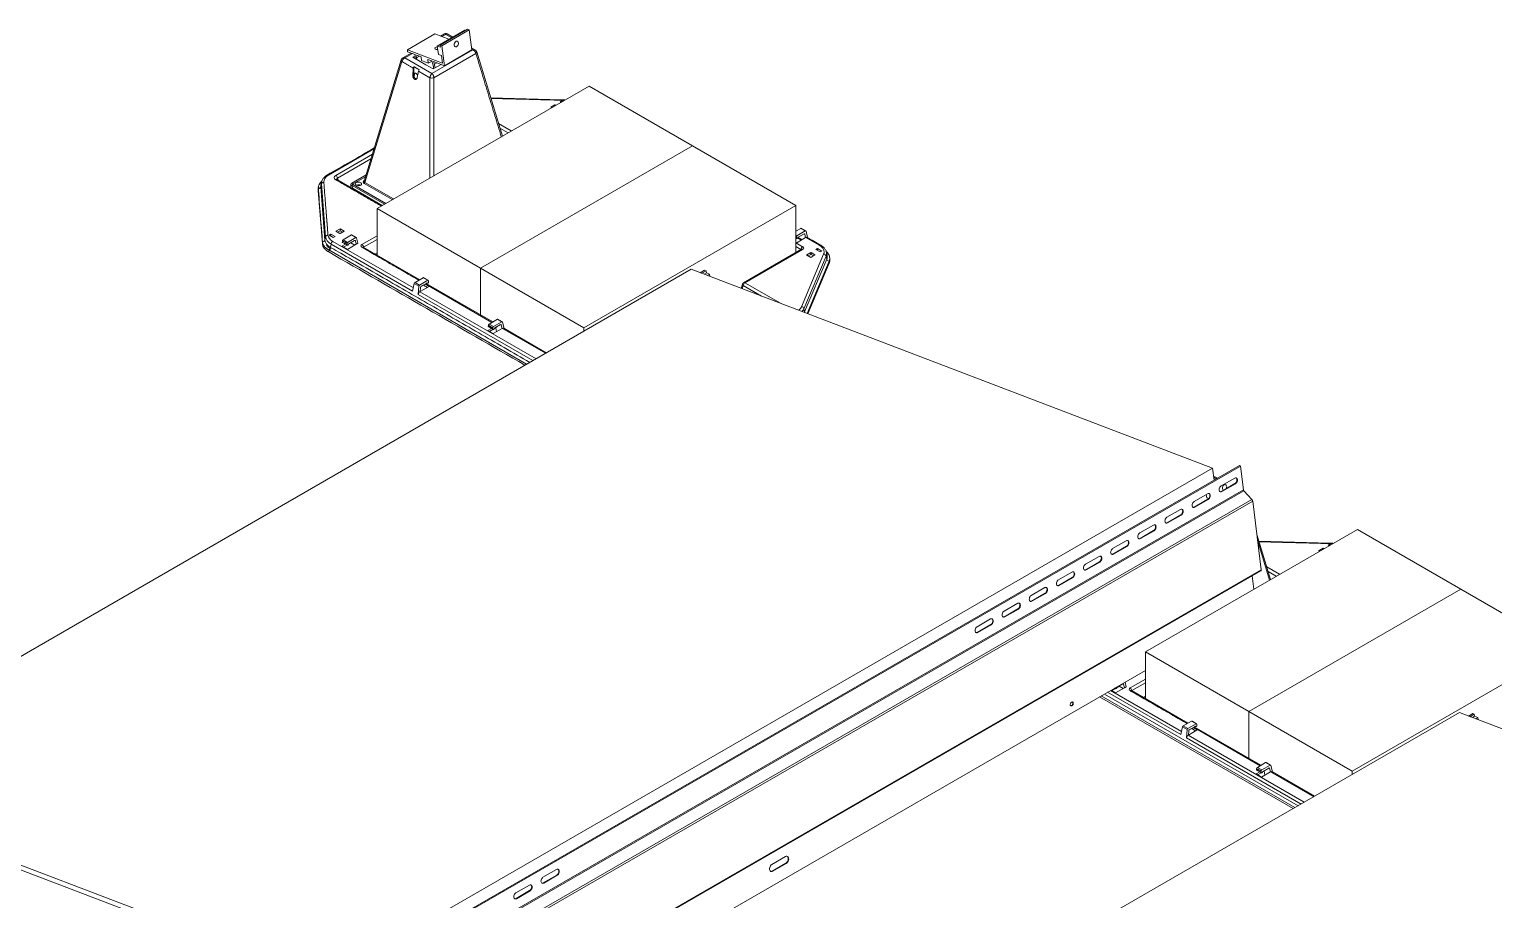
# Model space of a CAD drawing. Header units: inches. Extents: x 1518 to 2565, y 62 to 679.
# Drawn here: x 2348.9 to 2425.2, y 633.6 to 679 of the extents above; entities that cross this region are included whole.
import ezdxf

# ---------------------------------------------------------------- set-up
doc = ezdxf.new("R2010")
doc.units = ezdxf.units.IN
doc.header["$LTSCALE"] = 50
doc.header["$MEASUREMENT"] = 0
for name, color, linetype, lineweight in [('E2-ECOFEET', 254, 'Continuous', 5), ('ECOFEET', 254, 'Continuous', 5), ('TEXT', 1, 'Continuous', 20)]:
    doc.layers.add(name, color=color, linetype=linetype, lineweight=lineweight)

# ---------------------------------------------------------------- blocks, each defined once
blk = doc.blocks.new('Z1')
at = {"layer": 'ECOFEET', "color": 1, "linetype": 'Continuous'}
for p, q in [((241.037, 212.163), (240.841, 212.05)), ((241.473, 211.998), (241.187, 212.163)), ((238.782, 210.807), (236.854, 204.491)), ((238.821, 210.724), (236.896, 204.419)), ((239.309, 211.165), (238.867, 210.91)), ((239.505, 210.942), (239.457, 210.915)), ((242.634, 211.328), (242.453, 211.433)), ((244.058, 206.837), (242.719, 211.224)), ((239.435, 210.027), (239.39, 210.001)), ((239.436, 210.039), (239.481, 210.065)), ((247.164, 208.731), (243.45, 208.828)), ((247.153, 208.674), (247.197, 208.649)), ((246.618, 208.315), (246.581, 208.336)), ((243.86, 207.488), (244.522, 207.105)), ((244.356, 207.009), (243.931, 207.254)), ((234.462, 204.138), (234.46, 204.035)), ((234.463, 204.101), (234.461, 203.998)), ((234.679, 201.22), (234.461, 203.998)), ((234.631, 204.441), (234.596, 204.292)), ((237.78, 203.213), (235.436, 204.567)), ((236.245, 204.327), (237.978, 203.327)), ((235.385, 201.873), (235.592, 201.753)), ((235.607, 201.753), (235.817, 201.874)), ((236.45, 201.547), (236.215, 201.682)), ((259.372, 201.884), (259.363, 201.89)), ((259.68, 201.434), (259.478, 201.55)), ((259.784, 201.742), (259.486, 201.57)), ((259.589, 201.63), (259.591, 201.613)), ((259.876, 201.894), (259.642, 202.029)), ((259.888, 201.877), (259.968, 201.54)), ((234.681, 201.322), (234.679, 201.22)), ((235.721, 201.29), (235.975, 201.143)), ((235.774, 201.044), (235.961, 201.151)), ((236.357, 201.395), (236.059, 201.223)), ((236.163, 201.283), (236.164, 201.269)), ((239.75, 199.341), (236.8, 201.044)), ((259.363, 201.513), (259.402, 201.49)), ((259.363, 201.484), (259.388, 201.498)), ((259.449, 201.514), (259.634, 201.407)), ((260.988, 200.634), (260.95, 200.788)), ((237.418, 200.687), (237.531, 200.752)), ((237.531, 200.678), (237.482, 200.65)), ((260.132, 200.514), (259.924, 200.634)), ((261.094, 200.214), (259.983, 197.572)), ((260.356, 200.636), (260.146, 200.514)), ((261.125, 200.375), (261.123, 200.478)), ((240.196, 199.317), (239.962, 199.453)), ((240.214, 199.23), (240.209, 199.294)), ((254.451, 199.68), (254.679, 199.811)), ((254.574, 199.633), (254.693, 199.702)), ((254.734, 199.572), (254.854, 199.641)), ((239.82, 199.002), (240.118, 199.174)), ((239.946, 199.06), (239.947, 199.075)), ((243.516, 197.123), (240.041, 199.129)), ((243.554, 197.145), (240.079, 199.151)), ((240.132, 199.178), (240.156, 199.165)), ((240.15, 199.17), (240.136, 199.178)), ((243.668, 196.831), (243.966, 197.003)), ((244.058, 197.154), (243.824, 197.29)), ((244.15, 196.801), (244.07, 197.137)), ((243.33, 196.898), (243.584, 196.751)), ((243.57, 196.759), (243.383, 196.651)), ((243.721, 196.846), (243.755, 196.633)), ((243.773, 196.873), (243.771, 196.891)), ((246.349, 195.532), (244.128, 196.814)), ((281.334, 188.987), (281.238, 189.043)), ((284.109, 183.717), (283.392, 186.063)), ((284.054, 183.685), (283.435, 185.711)), ((287.215, 185.61), (283.501, 185.707)), ((287.203, 185.554), (287.247, 185.528)), ((286.669, 185.194), (286.632, 185.216)), ((283.91, 184.367), (284.573, 183.984)), ((284.406, 183.888), (283.982, 184.134)), ((283.23, 183.209), (283.145, 183.899)), ((277.581, 178.976), (242.891, 158.95)), ((275.77, 177.93), (279.468, 175.796)), ((275.825, 177.923), (276.012, 178.031)), ((275.978, 178.05), (276.026, 178.023)), ((276.408, 178.275), (276.11, 178.103)), ((276.213, 178.162), (276.215, 178.148)), ((279.8, 176.221), (276.85, 177.924)), ((285.286, 171.768), (275.19, 177.596)), ((275.28, 177.648), (285.376, 171.82)), ((275.445, 177.743), (285.54, 171.915)), ((277.469, 177.567), (277.581, 177.632)), ((277.581, 177.558), (277.533, 177.53)), ((294.502, 176.559), (294.729, 176.691)), ((294.785, 176.451), (294.904, 176.52)), ((279.87, 175.881), (280.168, 176.053)), ((279.997, 175.939), (279.998, 175.955)), ((280.247, 176.196), (280.012, 176.332)), ((283.567, 174.002), (280.091, 176.009)), ((283.605, 174.024), (280.129, 176.031)), ((280.183, 176.058), (280.207, 176.044)), ((280.2, 176.05), (280.186, 176.058)), ((280.265, 176.109), (280.259, 176.173)), ((284.109, 174.034), (283.874, 174.169)), ((283.38, 173.777), (283.634, 173.63)), ((283.62, 173.639), (283.433, 173.531)), ((283.718, 173.71), (284.016, 173.882)), ((283.771, 173.726), (283.806, 173.512)), ((283.824, 173.753), (283.822, 173.77)), ((284.2, 173.681), (284.12, 174.017)), ((286.4, 172.411), (284.178, 173.693)), ((258.154, 168.502), (258.861, 168.91))]:
    blk.add_line(p, q, dxfattribs=at)
for points in [[(241.275, 211.884), (240.535, 212.166), (239.107, 211.342), (240.941, 210.643), (240.887, 211.036), (240.727, 211.097), (240.668, 211.534), (242.096, 212.358), (242.134, 212.344)], [(242.325, 212.375), (240.897, 211.55), (240.813, 211.582), (240.828, 211.473), (240.668, 211.534)], [(240.813, 211.582), (242.242, 212.406), (242.325, 212.375), (242.467, 211.331), (241.038, 210.506)], [(240.515, 210.585), (240.476, 210.721), (241.038, 210.506), (240.897, 211.55)], [(241.417, 211.966), (241.112, 212.142), (240.908, 212.024)], [(239.376, 211.14), (238.982, 210.912), (240.389, 210.1), (242.519, 211.33), (242.462, 211.363)], [(239.107, 211.342), (239.121, 211.237), (239.51, 211.089), (239.505, 210.97), (239.507, 210.886)], [(239.778, 210.73), (239.394, 210.951), (239.507, 211.017)], [(240.391, 210.751), (240.194, 210.638), (239.846, 210.77), (239.818, 210.971), (239.595, 211.056), (239.59, 210.917)], [(239.781, 210.717), (239.778, 210.73), (239.769, 210.724), (240.063, 210.554), (240.072, 210.56), (240.457, 210.338), (240.864, 210.573)], [(242.68, 211.141), (240.493, 209.879), (240.493, 204.779)], [(239.453, 209.936), (239.477, 210.047), (239.435, 210.022)], [(240.284, 204.659), (240.284, 209.879), (239.69, 210.222), (239.617, 209.89)], [(259.363, 203.222), (253.971, 206.335), (248.579, 209.447), (237.531, 203.069), (237.531, 200.622)], [(246.792, 208.415), (246.792, 208.466), (246.581, 208.345), (246.581, 208.337)], [(246.843, 208.445), (246.806, 208.466), (246.806, 208.424)], [(247.153, 208.624), (247.153, 208.674), (247.064, 208.623), (247.108, 208.598)], [(237.531, 203.069), (242.922, 199.956), (253.971, 206.335)], [(237.209, 205.655), (235.461, 204.646), (235.496, 204.532)], [(234.807, 201.413), (234.84, 201.577), (234.623, 204.339)], [(236.222, 204.259), (236.239, 204.123), (237.798, 203.223)], [(236.864, 204.524), (236.861, 204.526), (236.865, 204.528)], [(248.314, 196.666), (248.314, 196.844), (259.363, 203.222), (259.363, 200.767)], [(235.112, 201.622), (235.112, 201.724), (235.024, 201.673), (235.246, 201.545), (235.334, 201.596), (235.112, 201.724)], [(235.464, 201.827), (235.595, 201.902), (235.595, 202.003), (235.385, 201.881), (235.384, 201.873)], [(235.818, 201.875), (235.817, 201.883), (235.609, 202.003), (235.609, 201.902), (235.737, 201.828)], [(259.363, 201.674), (259.418, 201.642), (259.85, 201.892), (259.617, 202.026), (259.363, 201.879)], [(259.363, 201.53), (259.389, 201.514), (259.385, 201.58), (259.363, 201.593)], [(259.588, 201.614), (259.591, 201.613), (259.588, 201.614), (259.46, 201.54)], [(245.325, 194.941), (235.005, 200.898), (235.004, 200.795)], [(245.648, 195.127), (239.676, 198.575), (239.706, 199.01), (239.468, 199.148), (239.38, 198.746), (235.127, 201.201), (235.094, 201.037)], [(235.881, 201.198), (235.694, 201.09), (235.977, 200.927), (236.439, 201.194), (236.395, 201.38), (236.364, 201.398)], [(236.034, 201.193), (236.164, 201.269), (236.366, 201.152)], [(236.461, 201.53), (236.529, 201.246), (236.439, 201.194)], [(237.531, 201.45), (236.825, 201.043), (236.83, 201.027)], [(259.363, 201.297), (259.403, 201.274), (259.866, 201.541)], [(259.618, 200.915), (259.623, 200.93), (259.363, 201.081)], [(260.495, 200.87), (260.495, 200.972), (260.407, 200.921), (260.629, 200.793), (260.717, 200.844), (260.495, 200.972)], [(260.003, 200.588), (260.134, 200.664), (260.134, 200.764), (259.924, 200.642), (259.923, 200.634)], [(260.357, 200.636), (260.356, 200.644), (260.149, 200.764), (260.149, 200.664), (260.277, 200.59)], [(281.173, 188.894), (281.087, 189.527), (253.899, 199.89), (207.584, 173.153), (234.772, 162.79), (281.087, 189.527)], [(242.922, 197.51), (242.922, 199.956), (248.314, 196.844)], [(254.368, 199.712), (254.595, 199.843), (254.679, 199.811), (254.693, 199.702), (254.854, 199.641), (254.87, 199.52)], [(239.787, 198.947), (239.772, 198.726), (239.76, 198.719), (245.815, 195.223)], [(240.02, 199.117), (240.235, 198.993), (239.772, 198.726)], [(239.794, 198.972), (239.946, 199.06), (240.148, 198.943)], [(243.489, 196.806), (243.302, 196.698), (243.585, 196.535), (244.048, 196.802), (244.003, 196.988), (243.972, 197.006)], [(243.77, 196.875), (243.773, 196.873), (243.77, 196.875), (243.642, 196.801)], [(246.311, 195.51), (244.06, 196.809), (244.048, 196.802)], [(282.54, 189.63), (282.486, 189.652), (232.988, 161.078), (233.042, 161.056)], [(282.692, 188.39), (282.54, 189.63), (233.042, 161.056), (233.194, 159.816)], [(281.278, 188.955), (281.163, 189.022), (281.156, 189.018)], [(282.275, 188.705), (281.567, 188.297), (281.544, 188.306)], [(282.72, 188.332), (233.222, 159.758), (233.639, 159.309)], [(280.86, 187.888), (280.153, 187.48), (280.13, 187.49)], [(280.754, 188.147), (280.777, 187.976), (280.882, 187.936)], [(283.18, 187.793), (233.683, 159.219), (234.121, 155.646)], [(279.446, 187.072), (278.739, 186.664), (278.716, 186.673)], [(294.021, 183.214), (288.63, 186.326), (277.581, 179.948), (277.581, 177.502)], [(278.032, 186.256), (277.325, 185.847), (277.301, 185.857)], [(287.203, 185.503), (287.203, 185.554), (287.115, 185.503), (287.159, 185.477)], [(276.618, 185.439), (275.911, 185.031), (275.887, 185.04)], [(286.842, 185.295), (286.842, 185.346), (286.632, 185.224), (286.631, 185.216)], [(286.894, 185.324), (286.857, 185.346), (286.857, 185.303)], [(275.203, 184.623), (274.496, 184.215), (274.473, 184.224)], [(273.789, 183.806), (273.082, 183.398), (273.059, 183.408)], [(272.375, 182.99), (271.668, 182.582), (271.644, 182.591)], [(299.413, 180.101), (294.021, 183.214), (282.973, 176.836), (288.365, 173.723)], [(270.961, 182.174), (270.254, 181.765), (270.23, 181.775)], [(269.547, 181.357), (268.84, 180.949), (268.816, 180.958)], [(277.581, 179.948), (282.973, 176.836), (282.973, 174.389)], [(288.365, 173.545), (288.365, 173.723), (299.413, 180.101), (299.413, 177.647)], [(275.791, 177.943), (276.027, 177.806), (276.49, 178.073), (276.445, 178.26), (276.414, 178.278)], [(276.012, 178.07), (276.013, 178.047), (275.992, 178.059)], [(276.084, 178.073), (276.215, 178.148), (276.417, 178.031)], [(276.522, 178.365), (276.58, 178.125), (276.49, 178.073)], [(277.581, 178.329), (276.876, 177.922), (276.881, 177.906)], [(285.699, 172.006), (279.726, 175.454), (279.756, 175.89), (279.518, 176.027), (279.43, 175.625), (275.603, 177.834)], [(274.822, 139.669), (247.634, 150.032), (293.95, 176.77), (321.138, 166.406), (321.224, 165.774)], [(294.418, 176.591), (294.646, 176.722), (294.729, 176.691), (294.744, 176.581), (294.625, 176.513)], [(294.744, 176.581), (294.904, 176.52), (294.921, 176.4)], [(279.838, 175.826), (279.823, 175.605), (279.81, 175.598), (285.865, 172.103)], [(280.07, 175.997), (280.286, 175.872), (279.823, 175.605)], [(279.845, 175.851), (279.997, 175.939), (280.199, 175.822)], [(283.54, 173.685), (283.353, 173.577), (283.636, 173.414), (284.098, 173.681), (284.054, 173.867), (284.023, 173.885)], [(283.821, 173.754), (283.824, 173.753), (283.82, 173.754), (283.693, 173.68)], [(286.361, 172.389), (284.111, 173.688), (284.098, 173.681)], [(188.191, 135.899), (161.003, 146.263), (207.319, 173), (234.507, 162.637), (234.592, 162.004)], [(246.919, 168.295), (246.212, 167.886), (246.189, 167.896)], [(245.505, 167.478), (244.798, 167.07), (244.774, 167.08)]]:
    blk.add_lwpolyline(points, dxfattribs=at)
at = {"layer": 'ECOFEET', "color": 1, "linetype": 'Continuous', "flags": 128}
for points in [[(240.673, 211.494, 0.084866), (240.584, 211.463), (240.556, 211.443), (240.54, 211.42), (240.538, 211.398), (240.55, 211.378), (240.574, 211.361), (240.609, 211.351), (240.651, 211.346), (240.693, 211.348)], [(282.308, 189.017), (282.313, 189.014), (282.336, 188.989), (282.35, 188.954), (282.356, 188.912), (282.351, 188.865), (282.337, 188.819), (282.314, 188.776), (282.285, 188.74), (282.251, 188.714), (281.544, 188.306, -0.195757), (281.474, 188.292)], [(280.894, 188.201), (280.898, 188.198), (280.921, 188.173), (280.936, 188.138), (280.941, 188.095), (280.937, 188.049), (280.922, 188.002), (280.9, 187.96), (280.87, 187.924), (280.837, 187.898), (280.13, 187.49, -0.19574), (280.06, 187.476)], [(279.48, 187.385), (279.484, 187.382), (279.507, 187.357), (279.522, 187.322), (279.527, 187.279), (279.522, 187.233), (279.508, 187.186), (279.485, 187.143), (279.456, 187.107), (279.423, 187.082), (278.716, 186.673, -0.195757), (278.645, 186.659)], [(278.065, 186.568), (278.07, 186.565), (278.093, 186.54), (278.108, 186.505), (278.113, 186.463), (278.108, 186.416), (278.094, 186.37), (278.071, 186.327), (278.042, 186.291), (278.008, 186.265), (277.301, 185.857, -0.194998), (277.231, 185.843)], [(276.651, 185.752), (276.656, 185.749), (276.679, 185.724), (276.694, 185.689), (276.699, 185.646), (276.694, 185.6), (276.68, 185.553), (276.657, 185.51), (276.628, 185.475), (276.594, 185.449), (275.887, 185.04, -0.19574), (275.817, 185.027)], [(275.237, 184.935), (275.242, 184.932), (275.265, 184.907), (275.279, 184.872), (275.285, 184.83), (275.28, 184.783), (275.266, 184.737), (275.243, 184.694), (275.213, 184.658), (275.18, 184.632), (274.473, 184.224, -0.195757), (274.403, 184.21)], [(273.823, 184.119), (273.827, 184.116), (273.85, 184.091), (273.865, 184.056), (273.87, 184.013), (273.866, 183.967), (273.851, 183.92), (273.829, 183.878), (273.799, 183.842), (273.766, 183.816), (273.059, 183.408, -0.194998), (272.988, 183.394)], [(272.409, 183.303), (272.413, 183.3), (272.436, 183.275), (272.451, 183.239), (272.456, 183.197), (272.451, 183.151), (272.437, 183.104), (272.414, 183.061), (272.385, 183.025), (272.352, 182.999), (271.644, 182.591, -0.195757), (271.574, 182.577)], [(270.994, 182.486), (270.999, 182.483), (271.022, 182.458), (271.037, 182.423), (271.042, 182.381), (271.037, 182.334), (271.023, 182.288), (271, 182.245), (270.971, 182.209), (270.937, 182.183), (270.23, 181.775, -0.195757), (270.16, 181.761)], [(269.58, 181.67), (269.585, 181.667), (269.608, 181.642), (269.623, 181.607), (269.628, 181.564), (269.623, 181.518), (269.609, 181.471), (269.586, 181.428), (269.557, 181.392), (269.523, 181.367), (268.816, 180.958, -0.194998), (268.746, 180.945)], [(258.903, 169.279), (258.929, 169.256), (258.949, 169.222), (258.959, 169.179), (258.96, 169.131), (258.951, 169.08), (258.933, 169.03), (258.906, 168.985), (258.874, 168.947), (258.837, 168.92), (258.13, 168.511, -0.199821), (258.045, 168.496)], [(246.953, 168.607), (246.957, 168.604), (246.98, 168.579), (246.995, 168.544), (247, 168.502), (246.996, 168.455), (246.981, 168.409), (246.959, 168.366), (246.929, 168.33), (246.896, 168.304), (246.189, 167.896, -0.195378), (246.118, 167.882)], [(245.539, 167.791), (245.543, 167.788), (245.566, 167.763), (245.581, 167.728), (245.586, 167.685), (245.581, 167.639), (245.567, 167.592), (245.544, 167.549), (245.515, 167.514), (245.481, 167.488), (244.774, 167.08, -0.195378), (244.704, 167.066)]]:
    blk.add_lwpolyline(points, format="xyb", dxfattribs=at)
for points in [[(241.674, 211.498), (241.641, 211.486), (241.609, 211.486), (241.581, 211.5), (241.559, 211.526), (241.547, 211.561), (241.544, 211.603), (241.551, 211.648), (241.567, 211.691), (241.591, 211.73), (241.621, 211.76), (241.654, 211.779), (241.687, 211.785), (241.717, 211.778), (241.742, 211.758), (241.759, 211.727), (241.767, 211.688), (241.765, 211.644), (241.753, 211.6), (241.733, 211.558), (241.706, 211.523), (241.674, 211.498)], [(239.738, 211.002), (239.59, 210.917), (239.593, 210.837), (239.593, 210.837)], [(236.675, 204.411), (236.636, 204.428), (236.59, 204.437), (236.541, 204.438), (236.495, 204.431), (236.453, 204.416), (236.422, 204.395), (236.402, 204.369), (236.397, 204.341), (236.406, 204.314), (236.429, 204.289), (236.463, 204.269), (236.506, 204.256), (236.554, 204.251), (236.602, 204.254), (236.646, 204.265), (236.683, 204.284), (236.709, 204.307), (236.722, 204.334), (236.72, 204.362), (236.704, 204.389), (236.675, 204.411)], [(282.251, 188.714), (282.275, 188.705), (282.308, 188.731), (282.337, 188.767), (282.36, 188.809), (282.374, 188.856), (282.379, 188.902), (282.374, 188.945), (282.359, 188.98), (282.336, 189.005), (282.307, 189.018), (282.273, 189.017), (282.238, 189.004), (281.531, 188.595), (281.497, 188.569), (281.468, 188.534), (281.445, 188.491), (281.431, 188.444), (281.426, 188.398), (281.431, 188.355), (281.446, 188.32), (281.469, 188.295), (281.499, 188.282), (281.532, 188.283), (281.567, 188.297)], [(281.65, 188.368), (281.631, 188.379), (281.61, 188.405), (281.597, 188.44), (281.594, 188.482), (281.601, 188.527), (281.617, 188.571), (281.641, 188.609), (281.671, 188.639), (281.704, 188.658), (281.737, 188.665), (281.768, 188.657), (281.792, 188.638), (281.81, 188.607), (281.818, 188.567), (281.816, 188.524), (281.804, 188.479), (281.79, 188.448)], [(280.837, 187.898), (280.86, 187.888), (280.894, 187.914), (280.923, 187.95), (280.946, 187.993), (280.96, 188.04), (280.965, 188.086), (280.96, 188.128), (280.945, 188.164), (280.922, 188.189), (280.892, 188.201), (280.859, 188.201), (280.824, 188.187), (280.117, 187.779), (280.083, 187.753), (280.054, 187.717), (280.031, 187.674), (280.017, 187.628), (280.012, 187.581), (280.017, 187.539), (280.032, 187.504), (280.055, 187.479), (280.085, 187.466), (280.118, 187.467), (280.153, 187.48)], [(279.423, 187.082), (279.446, 187.072), (279.48, 187.098), (279.509, 187.134), (279.532, 187.177), (279.546, 187.223), (279.551, 187.27), (279.546, 187.312), (279.531, 187.347), (279.508, 187.372), (279.478, 187.385), (279.445, 187.384), (279.41, 187.371), (278.702, 186.962), (278.669, 186.937), (278.64, 186.901), (278.617, 186.858), (278.603, 186.811), (278.598, 186.765), (278.603, 186.722), (278.618, 186.687), (278.641, 186.662), (278.67, 186.65), (278.704, 186.65), (278.739, 186.664)], [(278.008, 186.265), (278.032, 186.256), (278.065, 186.281), (278.095, 186.317), (278.117, 186.36), (278.132, 186.407), (278.137, 186.453), (278.131, 186.496), (278.117, 186.531), (278.093, 186.556), (278.064, 186.569), (278.03, 186.568), (277.995, 186.554), (277.288, 186.146), (277.255, 186.12), (277.225, 186.084), (277.203, 186.042), (277.188, 185.995), (277.184, 185.949), (277.189, 185.906), (277.204, 185.871), (277.227, 185.846), (277.256, 185.833), (277.29, 185.834), (277.325, 185.847)], [(276.594, 185.449), (276.618, 185.439), (276.651, 185.465), (276.68, 185.501), (276.703, 185.544), (276.718, 185.59), (276.722, 185.637), (276.717, 185.679), (276.702, 185.714), (276.679, 185.739), (276.65, 185.752), (276.616, 185.752), (276.581, 185.738), (275.874, 185.33), (275.84, 185.304), (275.811, 185.268), (275.788, 185.225), (275.774, 185.179), (275.769, 185.132), (275.775, 185.09), (275.789, 185.055), (275.812, 185.03), (275.842, 185.017), (275.876, 185.017), (275.911, 185.031)], [(275.18, 184.632), (275.203, 184.623), (275.237, 184.649), (275.266, 184.684), (275.289, 184.727), (275.303, 184.774), (275.308, 184.82), (275.303, 184.863), (275.288, 184.898), (275.265, 184.923), (275.235, 184.936), (275.202, 184.935), (275.167, 184.921), (274.46, 184.513), (274.426, 184.487), (274.397, 184.452), (274.374, 184.409), (274.36, 184.362), (274.355, 184.316), (274.36, 184.273), (274.375, 184.238), (274.398, 184.213), (274.428, 184.2), (274.461, 184.201), (274.496, 184.215)], [(273.766, 183.816), (273.789, 183.806), (273.823, 183.832), (273.852, 183.868), (273.875, 183.911), (273.889, 183.958), (273.894, 184.004), (273.889, 184.046), (273.874, 184.082), (273.851, 184.107), (273.821, 184.119), (273.788, 184.119), (273.753, 184.105), (273.046, 183.697), (273.012, 183.671), (272.983, 183.635), (272.96, 183.592), (272.946, 183.546), (272.941, 183.499), (272.946, 183.457), (272.961, 183.422), (272.984, 183.397), (273.014, 183.384), (273.047, 183.385), (273.082, 183.398)], [(272.352, 182.999), (272.375, 182.99), (272.409, 183.016), (272.438, 183.052), (272.461, 183.095), (272.475, 183.141), (272.48, 183.188), (272.474, 183.23), (272.46, 183.265), (272.437, 183.29), (272.407, 183.303), (272.373, 183.302), (272.338, 183.289), (271.631, 182.88), (271.598, 182.855), (271.569, 182.819), (271.546, 182.776), (271.531, 182.729), (271.527, 182.683), (271.532, 182.64), (271.547, 182.605), (271.57, 182.58), (271.599, 182.568), (271.633, 182.568), (271.668, 182.582)], [(270.937, 182.183), (270.961, 182.174), (270.994, 182.199), (271.024, 182.235), (271.046, 182.278), (271.061, 182.325), (271.065, 182.371), (271.06, 182.414), (271.045, 182.449), (271.022, 182.474), (270.993, 182.486), (270.959, 182.486), (270.924, 182.472), (270.217, 182.064), (270.184, 182.038), (270.154, 182.002), (270.132, 181.959), (270.117, 181.913), (270.113, 181.867), (270.118, 181.824), (270.132, 181.789), (270.156, 181.764), (270.185, 181.751), (270.219, 181.752), (270.254, 181.765)], [(269.523, 181.367), (269.547, 181.357), (269.58, 181.383), (269.609, 181.419), (269.632, 181.462), (269.646, 181.508), (269.651, 181.555), (269.646, 181.597), (269.631, 181.632), (269.608, 181.657), (269.579, 181.67), (269.545, 181.67), (269.51, 181.656), (268.803, 181.248), (268.769, 181.222), (268.74, 181.186), (268.717, 181.143), (268.703, 181.097), (268.698, 181.05), (268.704, 181.008), (268.718, 180.972), (268.741, 180.948), (268.771, 180.935), (268.805, 180.935), (268.84, 180.949)], [(273.82, 177.27), (273.81, 177.301), (273.791, 177.322), (273.766, 177.33), (273.737, 177.324), (273.709, 177.304), (273.686, 177.274), (273.669, 177.237), (273.663, 177.198), (273.667, 177.163), (273.682, 177.136), (273.704, 177.121), (273.732, 177.12), (273.761, 177.134), (273.787, 177.159), (273.807, 177.193), (273.819, 177.232), (273.82, 177.27)], [(273.69, 177.129), (273.708, 177.13), (273.737, 177.143), (273.763, 177.169), (273.784, 177.203), (273.795, 177.241), (273.796, 177.279), (273.787, 177.31), (273.77, 177.33)], [(258.837, 168.92), (258.861, 168.91), (258.897, 168.938), (258.93, 168.975), (258.956, 169.021), (258.975, 169.07), (258.984, 169.121), (258.983, 169.17), (258.972, 169.212), (258.953, 169.247), (258.926, 169.27), (258.892, 169.281), (258.856, 169.279), (258.818, 169.263), (258.111, 168.855), (258.074, 168.827), (258.042, 168.79), (258.015, 168.745), (257.997, 168.695), (257.988, 168.644), (257.989, 168.596), (257.999, 168.553), (258.019, 168.518), (258.046, 168.495), (258.079, 168.484), (258.116, 168.487), (258.154, 168.502), (258.13, 168.511)], [(246.896, 168.304), (246.919, 168.295), (246.953, 168.321), (246.982, 168.356), (247.005, 168.399), (247.019, 168.446), (247.024, 168.492), (247.019, 168.535), (247.004, 168.57), (246.981, 168.595), (246.951, 168.608), (246.918, 168.607), (246.883, 168.593), (246.176, 168.185), (246.142, 168.159), (246.113, 168.123), (246.09, 168.081), (246.076, 168.034), (246.071, 167.988), (246.076, 167.945), (246.091, 167.91), (246.114, 167.885), (246.143, 167.872), (246.177, 167.873), (246.212, 167.886)], [(245.481, 167.488), (245.505, 167.478), (245.538, 167.504), (245.568, 167.54), (245.591, 167.583), (245.605, 167.629), (245.61, 167.676), (245.604, 167.718), (245.59, 167.753), (245.567, 167.778), (245.537, 167.791), (245.503, 167.791), (245.468, 167.777), (244.761, 167.369), (244.728, 167.343), (244.698, 167.307), (244.676, 167.264), (244.661, 167.218), (244.657, 167.171), (244.662, 167.129), (244.677, 167.094), (244.7, 167.069), (244.729, 167.056), (244.763, 167.056), (244.798, 167.07)]]:
    blk.add_lwpolyline(points, dxfattribs=at)
at = {"layer": 'ECOFEET', "color": 1, "linetype": 'Continuous'}
for points in [[(240.465, 210.343, 0.093641), (240.436, 210.594), (240.39, 210.753), (240.167, 210.838), (240.194, 210.638)], [(240.641, 210.658), (240.515, 210.585, -0.053619), (240.55, 210.392)], [(237.366, 206.167), (235.001, 204.802, 0.267908), (234.936, 204.809)], [(235.461, 204.646, 0.21441), (235.371, 204.785), (237.28, 205.888)], [(236.923, 204.718), (236.245, 204.327, -0.214374), (236.211, 204.381), (236.95, 204.808)], [(234.589, 204.191), (234.807, 201.413, -0.335047), (234.681, 201.322)], [(236.166, 204.145), (236.152, 204.252, -0.194498), (236.222, 204.259), (237.907, 203.286)], [(236.236, 204.105, 0.073207), (236.239, 204.123, 0.116755), (236.199, 204.126)], [(236.594, 204.255), (236.594, 204.303, 0.161221), (236.445, 204.277)], [(238.318, 203.524), (236.861, 204.365, 0.214374), (236.896, 204.419), (238.382, 203.561)], [(236.825, 201.043, 0.214396), (236.735, 201.183), (237.531, 201.642)], [(260.646, 201.149, 0.276387), (260.581, 201.142), (259.878, 201.548), (259.866, 201.541), (259.821, 201.727), (259.79, 201.745)], [(235.127, 201.201, -0.214396), (235.218, 201.341), (239.417, 198.916)], [(259.648, 200.932), (256.636, 199.193, -0.268005), (256.701, 199.186), (259.713, 200.926, 0.268005), (259.648, 200.932), (259.651, 200.934)], [(259.363, 201.273), (259.713, 201.07, 0.214396), (259.623, 200.93)], [(260.933, 200.571, 0.306424), (260.808, 200.676), (259.658, 197.941, -0.30646), (259.782, 197.836)], [(259.813, 197.671), (259.782, 197.836), (260.933, 200.571), (260.97, 200.422), (259.813, 197.671, 0.098728), (259.831, 197.63)], [(259.944, 197.586), (261.092, 200.317, -0.303058), (260.97, 200.422)], [(256.508, 198.896), (256.576, 199.118, 0.304902), (256.61, 199.046), (257.576, 198.489)], [(258.556, 198.116), (256.701, 199.186, 0.214396), (256.61, 199.046), (256.558, 198.877)], [(233.222, 159.758, -0.152134), (233.194, 159.816), (282.692, 188.39, 0.152134), (282.72, 188.332), (283.137, 187.883)], [(283.618, 184.22), (234.121, 155.646, -0.302263), (234.1, 155.586), (283.597, 184.16, 0.302263), (283.618, 184.22), (283.18, 187.793, 0.152142), (283.137, 187.883), (233.639, 159.309, -0.152142), (233.683, 159.219)], [(276.876, 177.922, 0.214403), (276.785, 178.062), (277.581, 178.522)]]:
    blk.add_lwpolyline(points, format="xyb", dxfattribs=at)
for points in [[(235.991, 201.295), (235.759, 201.429), (236.191, 201.679), (236.424, 201.545)], [(240.17, 199.315), (239.938, 199.45), (239.505, 199.2), (239.738, 199.066)], [(244.032, 197.152), (243.8, 197.287), (243.367, 197.037), (243.6, 196.903)], [(280.221, 176.195), (279.988, 176.329), (279.556, 176.079), (279.788, 175.945)], [(284.083, 174.032), (283.85, 174.166), (283.418, 173.916), (283.65, 173.782)]]:
    blk.add_lwpolyline(points, close=True, dxfattribs=at)
for centre, radius, start, end in [((241.112, 212.033), 0.15, 59.565, 120.51266), ((240.389, 210.218), 0.355, 252.86854, 287.13146), ((236.57, 204.089), 0.215, 61.30096, 83.8297), ((256.701, 199.08), 0.13, 119.99731, 163.01781), ((281.163, 188.913), 0.15, 59.565, 94.82352)]:
    blk.add_arc(centre, radius, start, end, dxfattribs=at)
for centre, major_axis, ratio, start_param, end_param in [((239.55, 210.429), (0.081, 0.172), 0.625261, 1.665167, 2.129628), ((239.82, 210.273), (0.106, 0.158), 0.525023, 1.753766, 2.218227), ((246.799, 208.462), (0.01, 0), 0.577464, 0.78555, 2.356042), ((247.11, 208.198), (0.873, 0.01), 0.58407, 1.365273, 1.506427), ((246.588, 208.341), (0.01, 0), 0.577112, 2.356347, 3.926839), ((235.634, 204.446), (0.884, -0.009), 0.569484, 2.374893, 3.192149), ((235.578, 204.673), (0.289, 0), 0.560135, 2.371274, 3.911912), ((235.578, 204.567), (0.161, -0.035), 0.515325, 2.483147, 3.430551), ((235.634, 204.34), (1.012, -0.036), 0.578115, 3.023037, 3.205336), ((236.223, 204.292), (0.0336, 0.0952), 0.66655, 0.661955, 2.215298), ((236.258, 204.279), (0.0048, 0.0521), 0.714042, 0.467769, 2.021112), ((237.009, 204.445), (0.206, 0), 0.560135, 2.371274, 3.911912), ((237.009, 204.486), (0.157, 0.014), 0.546347, 2.923281, 3.863021), ((235.85, 201.591), (1.011, -0.018), 0.564281, 3.198151, 3.926538), ((235.85, 201.697), (0.883, 0.01), 0.570393, 3.180009, 3.908396), ((235.392, 201.877), (0.01, 0), 0.577112, 2.356347, 3.926839), ((235.6, 201.757), (0.01, 0), 0.577464, 3.927143, 5.497635), ((235.602, 201.999), (0.01, 0), 0.577464, 0.78555, 2.356042), ((235.602, 201.898), (0.01, 0), 0.577464, 0.78555, 2.356042), ((235.81, 201.879), (0.01, 0), 0.577112, 5.497939, 7.068431), ((236.188, 201.64), (0.028, 0.0415), 0.525023, 0.036647, 0.821963), ((236.427, 201.502), (0.0214, 0.0453), 0.625261, 5.620286, 7.01655), ((259.421, 201.599), (0.0214, 0.0453), 0.625261, 0.733364, 2.286708), ((259.614, 201.987), (0.028, 0.0415), 0.525023, 0.036647, 0.821963), ((259.787, 201.7), (0.0214, 0.0453), 0.625261, 5.620286, 7.01655), ((259.853, 201.849), (0.0214, 0.0453), 0.625261, 5.620286, 7.01655), ((259.886, 201.437), (0.056, 0.118), 0.625261, 6.231233, 7.01655), ((235.825, 201.466), (1.018, 0.041), 0.575731, 3.16134, 3.889727), ((235.755, 201.39), (0.028, 0.0415), 0.525023, 0.821963, 2.375307), ((235.994, 201.252), (0.0214, 0.0453), 0.625261, 0.733364, 2.286708), ((236.36, 201.353), (0.0214, 0.0453), 0.625261, 5.620286, 7.01655), ((236.868, 201.11), (0.186, 0), 0.560135, 2.371274, 3.911912), ((236.868, 201.004), (0.0581, -0.0311), 0.394739, 2.57951, 3.055007), ((259.58, 200.892), (0.0581, 0.0311), 0.394739, 0.110543, 0.562083), ((259.58, 200.998), (0.186, 0), 0.560135, 5.512866, 7.053504), ((259.946, 200.788), (0.886, 0.008), 0.567431, 6.04341, 7.049947), ((259.946, 200.682), (1.014, 0.037), 0.574979, 6.028688, 6.407918), ((259.931, 200.638), (0.01, 0), 0.577112, 2.356347, 3.926839), ((260.139, 200.518), (0.01, 0), 0.577464, 3.927143, 5.497635), ((260.141, 200.76), (0.01, 0), 0.577464, 0.78555, 2.356042), ((260.141, 200.659), (0.01, 0), 0.577464, 0.78555, 2.356042), ((260.349, 200.64), (0.01, 0), 0.577112, 5.497939, 7.068431), ((259.974, 200.568), (1.024, -0.019), 0.559427, 6.05719, 6.431648), ((239.934, 199.411), (0.028, 0.0415), 0.525023, 0.036647, 0.821963), ((240.173, 199.273), (0.0214, 0.0453), 0.625261, 5.463207, 7.01655), ((239.502, 199.161), (0.028, 0.0415), 0.525023, 0.821963, 2.218227), ((239.768, 198.608), (0.056, 0.118), 0.625261, 0.733364, 2.129628), ((239.741, 199.023), (0.0214, 0.0453), 0.625261, 0.733364, 2.129628), ((239.823, 198.959), (0.0214, 0.0453), 0.625261, 0.733364, 2.129628), ((258.801, 198.066), (0.881, -0.011), 0.572242, 5.639819, 6.054631), ((258.801, 197.959), (1.009, 0.016), 0.5643, 5.758048, 6.037239), ((243.364, 196.998), (0.028, 0.0415), 0.525023, 0.821963, 2.375307), ((243.796, 197.248), (0.028, 0.0415), 0.525023, 0.036647, 0.821963), ((243.969, 196.96), (0.0214, 0.0453), 0.625261, 5.620286, 7.01655), ((244.035, 197.11), (0.0214, 0.0453), 0.625261, 5.620286, 7.01655), ((258.824, 197.833), (1.016, -0.041), 0.579469, 6.020839, 6.072755), ((243.603, 196.86), (0.0214, 0.0453), 0.625261, 0.733364, 2.286708), ((244.068, 196.698), (0.056, 0.118), 0.625261, 6.231233, 7.01655), ((287.161, 185.077), (0.873, 0.01), 0.58407, 1.365273, 1.506427), ((286.639, 185.22), (0.01, 0), 0.577112, 2.356347, 3.926839), ((286.85, 185.342), (0.01, 0), 0.577464, 0.78555, 2.356042), ((276.411, 178.232), (0.0214, 0.0453), 0.625261, 5.620286, 7.01655), ((276.918, 177.99), (0.186, 0), 0.560135, 2.371274, 3.911912), ((276.918, 177.884), (0.0581, -0.0311), 0.394739, 2.57951, 3.055007), ((279.552, 176.04), (0.028, 0.0415), 0.525023, 0.821963, 2.218227), ((279.818, 175.487), (0.056, 0.118), 0.625261, 0.733364, 2.129628), ((279.791, 175.902), (0.0214, 0.0453), 0.625261, 0.733364, 2.129628), ((279.873, 175.839), (0.0214, 0.0453), 0.625261, 0.733364, 2.129628), ((279.985, 176.29), (0.028, 0.0415), 0.525023, 0.036647, 0.821963), ((280.224, 176.152), (0.0214, 0.0453), 0.625261, 5.463207, 7.01655), ((283.847, 174.127), (0.028, 0.0415), 0.525023, 0.036647, 0.821963), ((283.414, 173.877), (0.028, 0.0415), 0.525023, 0.821963, 2.375307), ((283.653, 173.739), (0.0214, 0.0453), 0.625261, 0.733364, 2.286708), ((284.019, 173.84), (0.0214, 0.0453), 0.625261, 5.620286, 7.01655), ((284.086, 173.989), (0.0214, 0.0453), 0.625261, 5.620286, 7.01655), ((284.119, 173.578), (0.056, 0.118), 0.625261, 6.231233, 7.01655)]:
    blk.add_ellipse(centre, major_axis=major_axis, ratio=ratio, start_param=start_param, end_param=end_param, dxfattribs=at)
for points, weights, degree, knots in [([(241.187, 212.163), (241.156, 212.181), (241.112, 212.142), (241.068, 212.181), (241.037, 212.163)], [1, 0.923895080954, 1, 0.923895080954, 1], 2, [0, 0, 0, 0.785317, 0.785317, 1.570634, 1.570634, 1.570634]), ([(238.867, 210.909), (238.862, 210.907), (238.844, 210.898), (238.819, 210.873), (238.795, 210.841), (238.786, 210.817), (238.782, 210.807), (238.778, 210.773), (238.793, 210.742), (238.821, 210.724), (239.02, 210.609), (239.218, 210.495), (239.416, 210.381), (239.407, 210.261), (239.399, 210.141), (239.391, 210.021), (239.406, 210.029), (239.42, 210.038), (239.435, 210.046), (239.435, 210.185), (239.435, 210.324), (239.435, 210.463), (239.53, 210.409), (239.625, 210.354), (239.72, 210.299)], [1, 1, 1, 1, 1, 1, 1, 0.894264033371, 0.894264033371, 1, 1, 1, 1, 1, 1, 1, 1, 1, 1, 1, 1, 1, 1, 1, 1], 3, [0, 0, 0, 0, 0.123194, 0.444558, 0.761231, 1, 1, 1, 2.14187, 2.14187, 2.14187, 3.14187, 3.14187, 3.14187, 4.14187, 4.14187, 4.14187, 5.14187, 5.14187, 5.14187, 6.14187, 6.14187, 6.14187, 7.14187, 7.14187, 7.14187, 7.14187]), ([(238.821, 210.724), (238.845, 210.861), (238.982, 210.912), (238.914, 210.938), (238.867, 210.91)], [1, 0.766044443119, 1, 0.923893681359, 1], 2, [0, 0, 0, 1.396263, 1.396263, 2.181588, 2.181588, 2.181588]), ([(242.634, 211.328), (242.586, 211.355), (242.519, 211.33), (242.656, 211.279), (242.68, 211.141)], [1, 0.925329653586, 1, 0.766044443119, 1], 2, [0, 0, 0, 0.777784, 0.777784, 2.174048, 2.174048, 2.174048]), ([(244.004, 206.806), (243.562, 208.251), (243.121, 209.696), (242.68, 211.141), (242.709, 211.159), (242.724, 211.19), (242.719, 211.224), (242.713, 211.238), (242.703, 211.265), (242.676, 211.298), (242.652, 211.318), (242.636, 211.326), (242.632, 211.328)], [1, 1, 1, 1, 0.886640758487, 0.886640758487, 1, 1, 1, 1, 1, 1, 1], 3, [0, 0, 0, 0, 1, 1, 1, 2.183517, 2.183517, 2.183517, 2.508358, 2.799941, 3.091432, 3.183517, 3.183517, 3.183517, 3.183517]), ([(239.617, 209.89), (239.615, 209.881), (239.614, 209.872), (239.59, 209.74), (239.483, 209.802), (239.375, 209.863), (239.39, 210.001), (239.391, 210.011), (239.391, 210.021)], [1, 0.999770716911, 1, 0.722641925187, 1, 0.722641925187, 1, 0.999770716911, 1], 2, [0, 0, 0, 0.042829, 0.042829, 1.569188, 1.569188, 3.095547, 3.095547, 3.138376, 3.138376, 3.138376]), ([(239.435, 210.033), (239.435, 210.036), (239.436, 210.039), (239.446, 210.131), (239.522, 210.117), (239.599, 210.103), (239.642, 210.001)], [1, 0.999975067537, 1, 0.82087293991, 1, 0.82087293991, 1], 2, [0, 0, 0, 0.014123, 0.014123, 1.22984, 1.22984, 2.445557, 2.445557, 2.445557]), ([(239.592, 209.819), (239.535, 209.815), (239.483, 209.883), (239.432, 209.951), (239.435, 210.027), (239.435, 210.03), (239.435, 210.033), (239.435, 210.04), (239.435, 210.046)], [1, 0.875143649157, 1, 0.875143649157, 1, 0.999975067537, 1, 0.999896996851, 1], 2, [0, 0, 0, 1.010127, 1.010127, 2.020255, 2.020255, 2.034378, 2.034378, 2.063084, 2.063084, 2.063084]), ([(239.477, 210.047), (239.479, 210.056), (239.481, 210.065), (239.487, 210.097), (239.503, 210.118)], [1, 0.999770716911, 1, 0.974836363194, 1], 2, [0, 0, 0, 0.0428291, 0.0428291, 0.4924502, 0.4924502, 0.4924502]), ([(240.493, 209.879), (240.478, 210.021), (240.389, 210.1), (240.3, 210.021), (240.284, 209.879)], [1, 0.766044443119, 1, 0.766044443119, 1], 2, [0, 0, 0, 1.396263, 1.396263, 2.792527, 2.792527, 2.792527]), ([(247.317, 208.719), (247.292, 208.722), (247.241, 208.728), (247.19, 208.73), (247.164, 208.731), (247.162, 208.723), (247.16, 208.715), (247.161, 208.707), (245.926, 208.739), (244.692, 208.771), (243.458, 208.804)], [1, 1, 1, 1, 1, 0.989394083694, 0.989394083694, 1, 1, 1, 1], 3, [0, 0, 0, 0, 0.496491, 1, 1, 1, 1.357225, 1.357225, 1.357225, 2.357225, 2.357225, 2.357225, 2.357225]), ([(234.84, 201.577), (234.858, 201.635), (234.907, 201.67), (234.968, 201.668), (234.895, 202.589), (234.823, 203.509), (234.751, 204.43), (234.69, 204.432), (234.641, 204.397), (234.623, 204.339), (234.612, 204.29), (234.6, 204.241), (234.589, 204.191), (234.571, 204.134), (234.523, 204.099), (234.463, 204.101), (234.536, 203.174), (234.609, 202.248), (234.681, 201.322), (234.685, 201.297), (234.692, 201.247), (234.725, 201.163), (234.785, 201.072), (234.879, 200.978), (234.963, 200.925), (235.005, 200.898), (235.054, 200.93), (235.085, 200.979), (235.094, 201.037), (238.56, 199.037), (242.025, 197.036), (245.49, 195.036)], [1, 0.862914051398, 0.862914051398, 1, 1, 1, 1, 0.862885161731, 0.862885161731, 1, 1, 1, 1, 0.865433056542, 0.865433056542, 1, 1, 1, 1, 1, 1, 1, 1, 1, 1, 1, 0.943004192216, 0.943004192216, 1, 1, 1, 1], 3, [0, 0, 0, 0, 1.30565, 1.30565, 1.30565, 2.30565, 2.30565, 2.30565, 3.611442, 3.611442, 3.611442, 4.611442, 4.611442, 4.611442, 5.9046, 5.9046, 5.9046, 6.9046, 6.9046, 6.9046, 7.063158, 7.223947, 7.447515, 7.677552, 7.9046, 7.9046, 7.9046, 8.73762, 8.73762, 8.73762, 9.73762, 9.73762, 9.73762, 9.73762]), ([(234.596, 204.292), (234.596, 204.288), (234.595, 204.285), (234.585, 204.238), (234.589, 204.191)], [1, 0.999979991321, 1, 0.996687051475, 1], 2, [0, 0, 0, 0.0126519, 0.0126519, 0.1754961, 0.1754961, 0.1754961]), ([(237.742, 203.191), (236.952, 203.648), (236.161, 204.104), (235.371, 204.56), (235.39, 204.574), (235.414, 204.577), (235.436, 204.567), (235.432, 204.569), (235.423, 204.575), (235.416, 204.582), (235.416, 204.581), (235.416, 204.581)], [1, 1, 1, 1, 0.910672580961, 0.910672580961, 1, 1, 1, 1, 1, 1], 3, [0, 0, 0, 0, 1, 1, 1, 2.047264, 2.047264, 2.047264, 2.310377, 2.789165, 3.047264, 3.047264, 3.047264, 3.047264]), ([(259.389, 201.514), (259.392, 201.482), (259.418, 201.488), (259.445, 201.495), (259.457, 201.531), (259.465, 201.558), (259.486, 201.57)], [1, 0.793353340286, 1, 0.793353340286, 1, 0.866025403789, 1], 2, [0, 0, 0, 1.308997, 1.308997, 2.617994, 2.617994, 3.665191, 3.665191, 3.665191]), ([(235.963, 201.168), (235.965, 201.135), (235.992, 201.141), (236.019, 201.148), (236.03, 201.184), (236.039, 201.212), (236.059, 201.223)], [1, 0.793353340283, 1, 0.793353340283, 1, 0.866025403781, 1], 2, [0, 0, 0, 1.308997, 1.308997, 2.617994, 2.617994, 3.665191, 3.665191, 3.665191]), ([(239.712, 199.319), (238.719, 199.892), (237.727, 200.465), (236.735, 201.038), (236.754, 201.052), (236.778, 201.055), (236.8, 201.044), (236.798, 201.045), (236.797, 201.047), (236.797, 201.046), (236.797, 201.046)], [1, 1, 1, 1, 0.905508561845, 0.905508561845, 1, 1, 1, 1, 1], 3, [0, 0, 0, 0, 1, 1, 1, 2.077842, 2.077842, 2.077842, 2.887403, 3.077842, 3.077842, 3.077842, 3.077842]), ([(240.214, 199.23), (240.217, 199.197), (240.191, 199.173), (240.165, 199.15), (240.15, 199.17), (240.138, 199.186), (240.118, 199.174)], [1, 0.793353340283, 1, 0.793353340283, 1, 0.866025403783, 1], 2, [0, 0, 0, 1.308997, 1.308997, 2.617994, 2.617994, 3.665191, 3.665191, 3.665191]), ([(243.571, 196.775), (243.574, 196.743), (243.6, 196.749), (243.627, 196.756), (243.639, 196.792), (243.647, 196.819), (243.668, 196.831)], [1, 0.793353340291, 1, 0.793353340291, 1, 0.866025403781, 1], 2, [0, 0, 0, 1.308997, 1.308997, 2.617994, 2.617994, 3.665191, 3.665191, 3.665191]), ([(281.238, 189.043), (281.207, 189.06), (281.163, 189.022), (281.159, 189.025), (281.155, 189.028)], [1, 0.923895080954, 1, 0.9992833951, 1], 2, [0, 0, 0, 0.7853169, 0.7853169, 0.8610369, 0.8610369, 0.8610369]), ([(287.368, 185.598), (287.343, 185.601), (287.292, 185.607), (287.241, 185.609), (287.215, 185.61), (287.212, 185.602), (287.211, 185.594), (287.211, 185.586), (285.977, 185.619), (284.743, 185.651), (283.508, 185.683)], [1, 1, 1, 1, 1, 0.98950678198, 0.98950678198, 1, 1, 1, 1], 3, [0, 0, 0, 0, 0.496468, 1, 1, 1, 1.355317, 1.355317, 1.355317, 2.355317, 2.355317, 2.355317, 2.355317]), ([(276.013, 178.047), (276.016, 178.014), (276.042, 178.021), (276.069, 178.027), (276.081, 178.064), (276.089, 178.091), (276.11, 178.103)], [1, 0.793353340283, 1, 0.793353340283, 1, 0.866025403781, 1], 2, [0, 0, 0, 1.308997, 1.308997, 2.617994, 2.617994, 3.665191, 3.665191, 3.665191]), ([(279.762, 176.199), (278.77, 176.772), (277.778, 177.344), (276.785, 177.917), (276.805, 177.932), (276.828, 177.934), (276.85, 177.924), (276.849, 177.925), (276.847, 177.926), (276.848, 177.925), (276.848, 177.925)], [1, 1, 1, 1, 0.905508561846, 0.905508561846, 1, 1, 1, 1, 1], 3, [0, 0, 0, 0, 1, 1, 1, 2.077842, 2.077842, 2.077842, 2.88753, 3.077842, 3.077842, 3.077842, 3.077842]), ([(280.265, 176.109), (280.267, 176.076), (280.242, 176.053), (280.216, 176.029), (280.2, 176.05), (280.189, 176.065), (280.168, 176.053)], [1, 0.793353340283, 1, 0.793353340283, 1, 0.866025403782, 1], 2, [0, 0, 0, 1.308997, 1.308997, 2.617994, 2.617994, 3.665191, 3.665191, 3.665191]), ([(283.622, 173.655), (283.624, 173.622), (283.651, 173.629), (283.678, 173.635), (283.689, 173.671), (283.698, 173.699), (283.718, 173.71)], [1, 0.793353340291, 1, 0.793353340291, 1, 0.866025403782, 1], 2, [0, 0, 0, 1.308997, 1.308997, 2.617994, 2.617994, 3.665191, 3.665191, 3.665191])]:
    blk.add_rational_spline(points, weights, degree=degree, knots=knots, dxfattribs=at)
for points, knots in [([(240.454, 210.507), (240.453, 210.501), (240.452, 210.492), (240.456, 210.485), (240.457, 210.482)], [0, 0, 0, 0, 0.613477, 1, 1, 1, 1]), ([(237.382, 206.221), (236.567, 205.75), (235.751, 205.279), (234.936, 204.809), (234.922, 204.8), (234.879, 204.775), (234.817, 204.728), (234.752, 204.667), (234.699, 204.601), (234.66, 204.53), (234.638, 204.478), (234.634, 204.45), (234.633, 204.446)], [0, 0, 0, 0, 1, 1, 1, 1.096082, 1.276161, 1.45593, 1.633593, 1.807452, 1.976409, 2, 2, 2, 2]), ([(234.643, 204.479), (234.637, 204.474), (234.596, 204.44), (234.538, 204.369), (234.487, 204.275), (234.462, 204.184), (234.463, 204.128), (234.463, 204.101)], [0, 0, 0, 0, 0.044364, 0.310227, 0.583795, 0.790168, 1, 1, 1, 1]), ([(260.948, 200.791), (260.943, 200.811), (260.931, 200.853), (260.899, 200.916), (260.854, 200.979), (260.798, 201.04), (260.732, 201.095), (260.679, 201.13), (260.65, 201.147), (260.646, 201.149), (260.413, 201.284), (260.179, 201.418), (259.946, 201.553)], [0, 0, 0, 0, 0.132441, 0.295139, 0.461434, 0.632251, 0.807372, 0.979239, 1, 1, 1, 2, 2, 2, 2]), ([(234.679, 201.22), (234.68, 201.209), (234.683, 201.18), (234.693, 201.141), (234.708, 201.1), (234.724, 201.064), (234.746, 201.027), (234.764, 201.002), (234.772, 200.99), (234.78, 200.98), (234.801, 200.954), (234.835, 200.919), (234.875, 200.884), (234.912, 200.854), (234.956, 200.824), (234.988, 200.805), (235.004, 200.795), (238.414, 198.826), (241.825, 196.857), (245.235, 194.889)], [0, 0, 0, 0, 0.139683, 0.369527, 0.500289, 0.66689, 0.833445, 1, 1, 1, 1.139037, 1.368686, 1.499668, 1.666347, 1.833127, 2, 2, 2, 3, 3, 3, 3]), ([(235.715, 201.311), (235.797, 201.263), (235.88, 201.215), (235.963, 201.168), (235.961, 201.189), (235.96, 201.211), (235.959, 201.233), (235.879, 201.279), (235.8, 201.325), (235.72, 201.371), (235.718, 201.351), (235.716, 201.331), (235.715, 201.311), (235.715, 201.307), (235.715, 201.299), (235.718, 201.292), (235.722, 201.29), (235.723, 201.29)], [0, 0, 0, 0, 1, 1, 1, 2, 2, 2, 3, 3, 3, 4, 4, 4, 4.361872, 4.819276, 5, 5, 5, 5]), ([(261.125, 200.377), (261.125, 200.366), (261.126, 200.345), (261.122, 200.314), (261.116, 200.28), (261.107, 200.247), (261.098, 200.224), (261.094, 200.214), (261.093, 200.248), (261.093, 200.283), (261.092, 200.317), (261.101, 200.341), (261.118, 200.391), (261.127, 200.477), (261.114, 200.575), (261.066, 200.679), (261.007, 200.761), (260.956, 200.803), (260.94, 200.816)], [0, 0, 0, 0, 0.199761, 0.399592, 0.560766, 0.819359, 1, 1, 1, 2, 2, 2, 2.145036, 2.290067, 2.496441, 2.702816, 2.908903, 3, 3, 3, 3]), ([(243.331, 196.897), (243.33, 196.898), (243.326, 196.9), (243.323, 196.907), (243.323, 196.915), (243.323, 196.919), (243.325, 196.938), (243.327, 196.958), (243.329, 196.978), (243.408, 196.932), (243.488, 196.886), (243.567, 196.84), (243.569, 196.819), (243.57, 196.797), (243.571, 196.775), (243.488, 196.823), (243.406, 196.871), (243.323, 196.919)], [0, 0, 0, 0, 0.18072, 0.638115, 1, 1, 1, 2, 2, 2, 3, 3, 3, 4, 4, 4, 5, 5, 5, 5]), ([(283.382, 173.777), (283.381, 173.777), (283.377, 173.779), (283.374, 173.786), (283.374, 173.794), (283.374, 173.798), (283.375, 173.818), (283.377, 173.838), (283.379, 173.858), (283.459, 173.812), (283.538, 173.766), (283.618, 173.72), (283.619, 173.698), (283.62, 173.676), (283.622, 173.655), (283.539, 173.702), (283.456, 173.75), (283.374, 173.798)], [0, 0, 0, 0, 0.180716, 0.638119, 1, 1, 1, 2, 2, 2, 3, 3, 3, 4, 4, 4, 5, 5, 5, 5])]:
    blk.add_open_spline(points, degree=3, knots=knots, dxfattribs=at)
blk = doc.blocks.new('*U215')
at = {"layer": 'E2-ECOFEET'}
blk.add_blockref('Z1', (60.859, 10.38), dxfattribs=at)

msp = doc.modelspace()

# ---------------------------------------------------------------- block references
at = {"layer": 'TEXT'}
msp.add_blockref('*U215', (2068.627, 456.206), dxfattribs=at)

doc.saveas('drawing.dxf')
